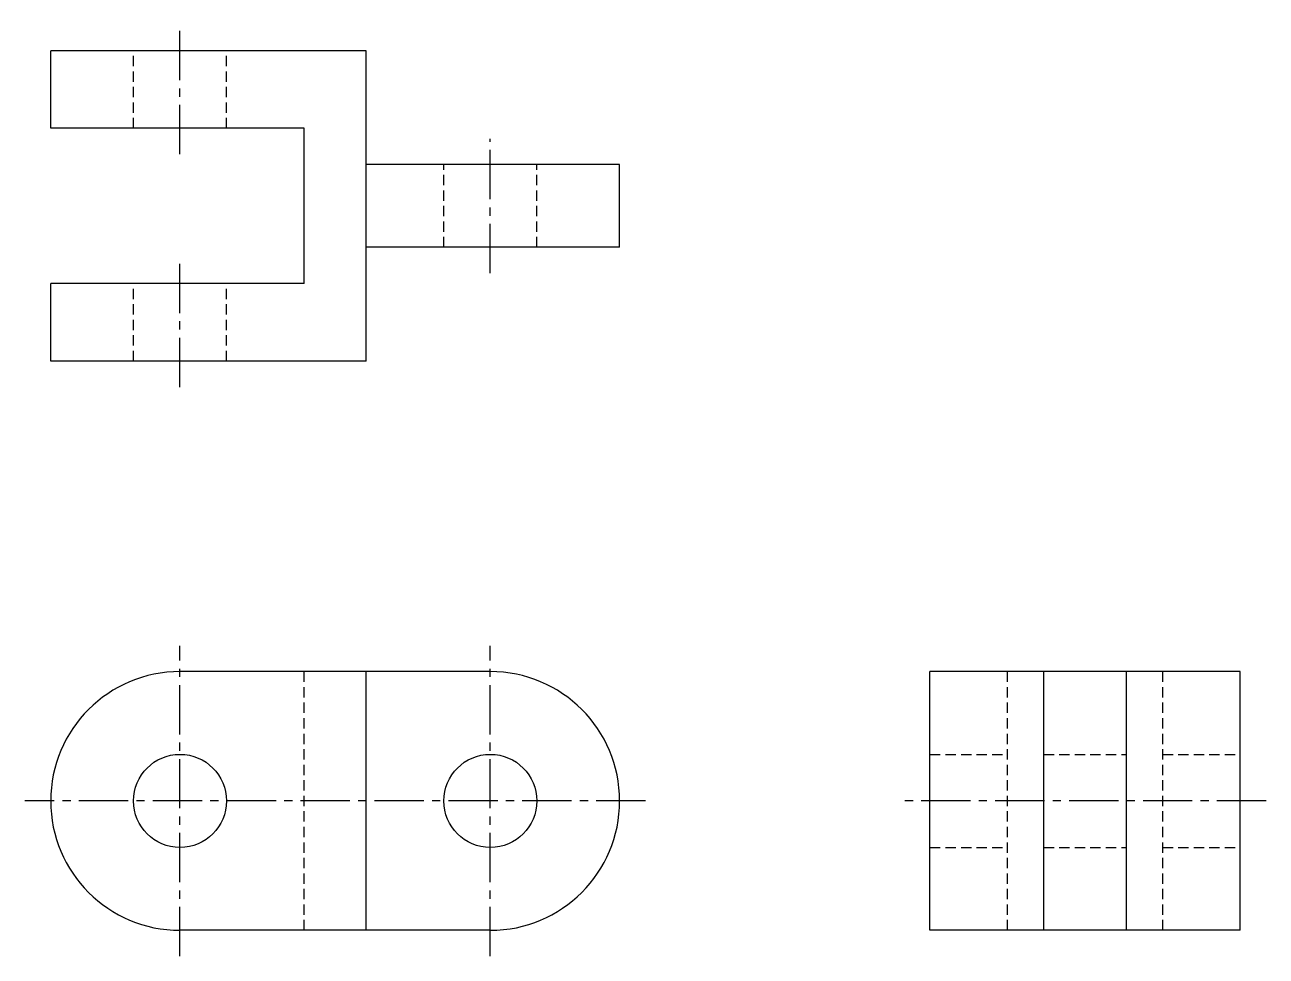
# Model space of a CAD drawing. Header units: millimetres. Extents: x 2033 to 3329, y 1965 to 2319.
# Drawn here: x 3089.3 to 3329.3, y 1965.1 to 2145.1 of the extents above.
import ezdxf

# ---------------------------------------------------------------- set-up
doc = ezdxf.new("R2010")
doc.units = ezdxf.units.MM
doc.linetypes.add('CENTER2', pattern=[28.575, 19.05, -3.175, 3.175, -3.175])
doc.linetypes.add('JIS_02_2.0', pattern=[3, 2, -1])

msp = doc.modelspace()

# ---------------------------------------------------------------- linework, layer by layer
at = {"linetype": 'CENTER2', "ltscale": 0.5}
for p, q in [((3119.314, 2120.062), (3119.314, 2145.062)), ((3179.314, 2097.062), (3179.314, 2123.062)), ((3119.314, 2075.062), (3119.314, 2100.062)), ((3119.314, 1965.062), (3119.314, 2025.062)), ((3179.314, 1965.062), (3179.314, 2025.062)), ((3209.314, 1995.062), (3089.314, 1995.062)), ((3329.314, 1995.062), (3259.314, 1995.062))]:
    msp.add_line(p, q, dxfattribs=at)
for p, q in [((3143.314, 2140.062), (3094.314, 2140.062)), ((3094.314, 2125.062), (3094.314, 2140.062)), ((3155.314, 2140.062), (3143.314, 2140.062)), ((3155.314, 2080.062), (3155.314, 2140.062)), ((3143.314, 2125.062), (3094.314, 2125.062)), ((3143.314, 2095.062), (3143.314, 2125.062)), ((3204.314, 2118.062), (3155.314, 2118.062)), ((3204.314, 2102.062), (3204.314, 2118.062)), ((3204.314, 2102.062), (3155.314, 2102.062)), ((3094.314, 2080.062), (3094.314, 2095.062)), ((3143.314, 2095.062), (3094.314, 2095.062)), ((3155.314, 2080.062), (3094.314, 2080.062)), ((3179.314, 2020.062), (3119.314, 2020.062)), ((3155.314, 1970.062), (3155.314, 2020.062)), ((3324.314, 2020.062), (3264.314, 2020.062)), ((3264.314, 1970.062), (3264.314, 2020.062)), ((3286.314, 1970.062), (3286.314, 2020.062)), ((3302.314, 1970.062), (3302.314, 2020.062)), ((3324.314, 1970.062), (3324.314, 2020.062)), ((3179.314, 1970.062), (3119.314, 1970.062)), ((3324.314, 1970.062), (3264.314, 1970.062))]:
    msp.add_line(p, q)
at = {"linetype": 'JIS_02_2.0'}
for p, q in [((3110.314, 2125.062), (3110.314, 2140.062)), ((3128.314, 2125.062), (3128.314, 2140.062)), ((3170.314, 2102.062), (3170.314, 2118.062)), ((3188.314, 2102.062), (3188.314, 2118.062)), ((3110.314, 2080.062), (3110.314, 2095.062)), ((3128.314, 2080.062), (3128.314, 2095.062)), ((3143.314, 1970.062), (3143.314, 2020.062)), ((3279.314, 1970.062), (3279.314, 2020.062)), ((3309.314, 1970.062), (3309.314, 2020.062)), ((3264.314, 2004.062), (3279.314, 2004.062)), ((3286.314, 2004.062), (3302.314, 2004.062)), ((3309.314, 2004.062), (3324.314, 2004.062)), ((3264.314, 1986.062), (3279.314, 1986.062)), ((3286.314, 1986.062), (3302.314, 1986.062)), ((3309.314, 1986.062), (3324.314, 1986.062))]:
    msp.add_line(p, q, dxfattribs=at)
for centre in [(3119.314, 1995.062), (3179.314, 1995.062)]:
    msp.add_circle(centre, 9)
for centre, start, end in [((3119.314, 1995.062), 90, 270), ((3179.314, 1995.062), 270, 90)]:
    msp.add_arc(centre, 25, start, end)

doc.saveas('drawing.dxf')
